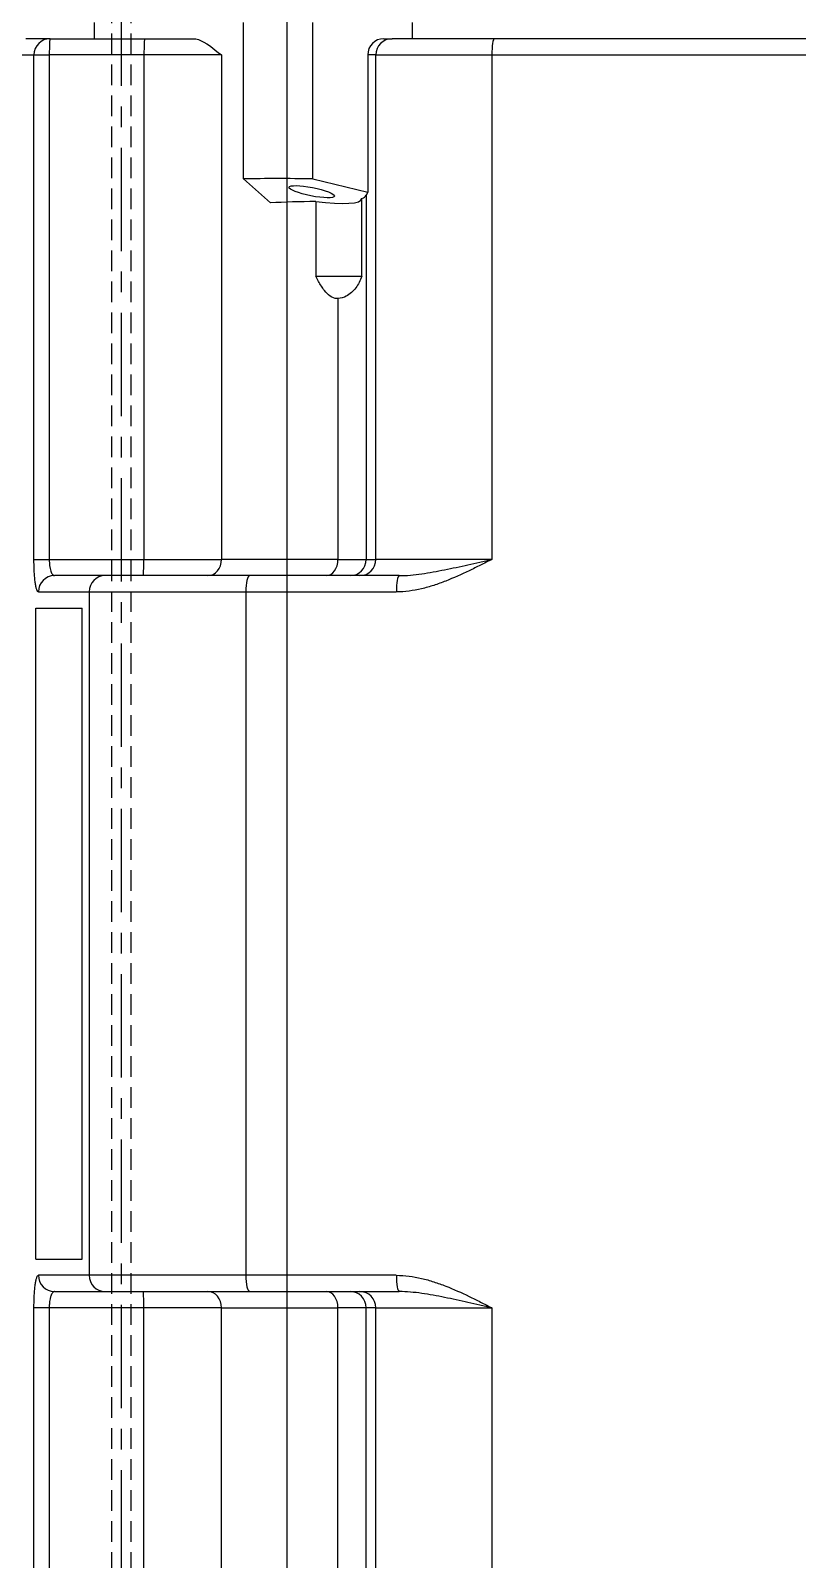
# Model space of a CAD drawing. Header units: inches. Extents: x -883 to 808, y -248 to 1051.
# Drawn here: x -276.26 to -266.97, y 905.94 to 924.44 of the extents above; entities that cross this region are included whole.
import ezdxf

# ---------------------------------------------------------------- set-up
doc = ezdxf.new("R2010")
doc.units = ezdxf.units.IN
doc.header["$MEASUREMENT"] = 0
doc.linetypes.add('CENTER', pattern=[2, 1.25, -0.25, 0.25, -0.25])
doc.linetypes.add('HIDDEN', pattern=[0.375, 0.25, -0.125])
doc.layers.get('0').update_dxf_attribs({"linetype": 'CONTINUOUS'})
doc.layers.add('EQUIPMENT - COMPRESSORS', color=41, linetype='CONTINUOUS')
doc.layers.add('STRUCTUAL', color=8, linetype='CONTINUOUS')

# ---------------------------------------------------------------- blocks, each defined once
blk = doc.blocks.new('A$Cb802d3fd')
for p, q in [((29.145, 30.08), (29.145, 19.689)), ((29.342, 19.659), (29.342, 30.11)), ((29.145, 19.689), (29.145, 18.452)), ((29.342, 19.659), (35.444, 19.659)), ((29.342, 18.256), (29.342, 19.659)), ((35.444, 19.659), (35.444, 18.256)), ((44.499, 19.659), (50.602, 19.659)), ((44.499, 18.256), (44.499, 19.659)), ((28.948, 18.697), (29.145, 18.697)), ((35.641, 18.539), (35.641, 16.727)), ((35.838, 16.681), (35.838, 18.503)), ((44.106, 18.503), (44.106, 16.681)), ((44.302, 16.727), (44.302, 18.539)), ((29.145, 18.35), (29.145, 18.452)), ((35.444, 18.256), (29.342, 18.256)), ((29.342, 18.256), (29.342, 18.157)), ((29.342, 18.157), (31.002, 18.157)), ((30.842, 17.491), (31.002, 18.157)), ((31.002, 18.157), (31.038, 18.139)), ((31.038, 18.139), (35.444, 18.139)), ((35.444, 18.139), (35.444, 18.256)), ((35.444, 17.796), (35.444, 18.139)), ((50.602, 18.256), (44.499, 18.256)), ((44.499, 18.256), (44.499, 18.139)), ((48.905, 18.139), (44.499, 18.139)), ((44.499, 18.139), (44.499, 17.796)), ((32.019, 18.086), (31.078, 18.086)), ((32.019, 17.53), (32.019, 18.086)), ((32.289, 17.796), (35.444, 17.796)), ((35.444, 17.796), (35.444, 16.386)), ((47.655, 17.796), (44.499, 17.796)), ((44.499, 16.386), (44.499, 17.796)), ((30.842, 17.491), (28.948, 17.491)), ((31.114, 17.53), (32.019, 17.53)), ((31.132, 16.979), (30.842, 16.655)), ((30.842, 16.655), (28.948, 16.655)), ((35.641, 16.727), (35.641, 14.976)), ((35.838, 16.681), (44.106, 16.681)), ((35.838, 14.784), (35.838, 16.681)), ((44.106, 16.681), (44.106, 14.784)), ((44.302, 14.976), (44.302, 16.727)), ((29.342, 16.386), (35.444, 16.386)), ((29.342, 16.386), (29.342, 15.447)), ((35.444, 15.447), (35.444, 16.386)), ((50.602, 16.386), (44.499, 16.386)), ((44.499, 16.386), (44.499, 15.447)), ((29.145, 15.458), (29.145, 16.047)), ((29.145, 14.312), (29.145, 15.458)), ((29.342, 15.447), (35.444, 15.447)), ((29.342, 15.447), (29.342, 14.301)), ((35.444, 14.301), (35.444, 15.447)), ((44.499, 15.447), (44.499, 14.301)), ((50.602, 15.447), (44.499, 15.447)), ((28.948, 14.845), (29.145, 14.845)), ((35.641, 14.976), (35.641, 14.365)), ((44.302, 14.365), (44.302, 14.976)), ((35.838, 14.784), (44.106, 14.784)), ((35.838, 14.171), (35.838, 14.784)), ((36.035, 14.138), (36.035, 14.698)), ((43.909, 14.698), (36.035, 14.698)), ((43.909, 14.138), (43.909, 14.698)), ((44.106, 14.784), (44.106, 14.171)), ((29.145, 14.312), (29.145, 14.018)), ((29.342, 14.301), (35.444, 14.301)), ((29.342, 14.116), (29.342, 14.301)), ((35.444, 14.116), (35.444, 14.301)), ((44.499, 14.301), (50.602, 14.301)), ((44.499, 14.301), (44.499, 14.116)), ((35.444, 14.116), (29.342, 14.116)), ((29.342, 13.822), (29.342, 14.116)), ((43.909, 14.138), (36.035, 14.138)), ((50.602, 14.116), (44.499, 14.116))]:
    blk.add_line(p, q)
for centre, major_axis, ratio, start_param, end_param in [((29.342, 19.689), (-0.197, 0), 0.147461, 0, 1.570796), ((35.838, 18.539), (-0.197, 0), 0.180089, 0, 1.570796), ((44.106, 18.539), (0.197, 0), 0.180089, 4.712389, 6.283185), ((29.342, 18.452), (-0.197, 0), 0.996195, 0, 1.570796), ((29.342, 18.35), (-0.197, 0), 0.980827, 0, 1.570796), ((30.796, 16.962), (-0.232, -1.18), 0.182676, 2.864396, 3.090163), ((35.444, 18.06), (0.197, 0), 0.996195, 0, 1.570796), ((35.444, 17.943), (0.197, 0), 0.996195, 0, 1.570796), ((44.499, 18.06), (-0.197, 0), 0.996195, 4.712389, 6.283185), ((44.499, 17.943), (-0.197, 0), 0.996195, 4.712389, 6.283185), ((30.928, 17.298), (-0.154, -0.787), 0.182676, 1.904733, 3.172253), ((35.444, 17.657), (0.197, 0), 0.706067, 0, 1.570796), ((44.499, 17.657), (-0.197, 0), 0.706067, 4.712389, 6.283185), ((33.802, 24.884), (2.17, 11.056), 0.182676, 2.338625, 2.445438), ((33.802, 24.884), (-1.969, -10.033), 0.182676, 5.570357, 5.654949), ((35.838, 16.727), (-0.197, 0), 0.231514, 0, 1.570796), ((44.106, 16.727), (0.197, 0), 0.231514, 4.712389, 6.283185), ((35.444, 16.219), (0.197, 0), 0.846563, 0, 1.570796), ((44.499, 16.219), (-0.197, 0), 0.846563, 4.712389, 6.283185), ((29.342, 15.458), (-0.197, 0), 0.052336, 0, 1.570796), ((35.444, 15.437), (0.197, 0), 0.052336, 0, 1.570796), ((44.499, 15.437), (-0.197, 0), 0.052336, 4.712389, 6.283185), ((35.838, 14.976), (-0.197, 0), 0.972832, 0, 1.570796), ((44.106, 14.976), (0.197, 0), 0.972832, 4.712389, 6.283185), ((29.342, 14.312), (-0.197, 0), 0.052336, 0, 1.570796), ((29.342, 14.312), (-0.197, 0), 0.991678, 0, 1.570796), ((35.838, 14.365), (-0.197, 0), 0.99015, 0, 1.570796), ((44.106, 14.365), (0.197, 0), 0.99015, 4.712389, 6.283185)]:
    blk.add_ellipse(centre, major_axis=major_axis, ratio=ratio, start_param=start_param, end_param=end_param)
blk.add_ellipse((30.996, 17.479), major_axis=(-0.054, -0.275), ratio=0.182676)
for points, knots in [([(35.444, 19.659), (35.456, 19.637), (35.468, 19.614), (35.491, 19.568), (35.503, 19.545), (35.537, 19.476), (35.56, 19.43), (35.627, 19.291), (35.669, 19.197), (35.725, 19.054), (35.743, 19.006), (35.774, 18.908), (35.788, 18.858), (35.812, 18.758), (35.821, 18.708), (35.834, 18.606), (35.838, 18.555), (35.838, 18.503)], [-0.00003952, -0.00003952, -0.00003952, -0.00003952, 0.00193641, 0.00193641, 0.00391234, 0.00391234, 0.00786419, 0.00786419, 0.0157679, 0.0157679, 0.01971976, 0.01971976, 0.02367161, 0.02367161, 0.02762347, 0.02762347, 0.03157532, 0.03157532, 0.03157532, 0.03157532]), ([(35.641, 18.539), (35.641, 18.584), (35.639, 18.629), (35.631, 18.72), (35.625, 18.766), (35.612, 18.857), (35.605, 18.903), (35.588, 18.996), (35.579, 19.042), (35.551, 19.181), (35.531, 19.275), (35.499, 19.418), (35.488, 19.466), (35.472, 19.538), (35.466, 19.562), (35.455, 19.611), (35.45, 19.635), (35.444, 19.659)], [0, 0, 0, 0, 0.00384518, 0.00384518, 0.00769035, 0.00769035, 0.01153553, 0.01153553, 0.01538071, 0.01538071, 0.02307106, 0.02307106, 0.02691624, 0.02691624, 0.02883883, 0.02883883, 0.03076142, 0.03076142, 0.03076142, 0.03076142]), ([(44.106, 18.503), (44.106, 18.555), (44.109, 18.606), (44.123, 18.708), (44.132, 18.758), (44.155, 18.858), (44.169, 18.908), (44.201, 19.006), (44.218, 19.054), (44.274, 19.197), (44.316, 19.291), (44.383, 19.43), (44.406, 19.476), (44.452, 19.568), (44.476, 19.614), (44.499, 19.659)], [0, 0, 0, 0, 0.003956, 0.003956, 0.00791201, 0.00791201, 0.01186801, 0.01186801, 0.01582401, 0.01582401, 0.02373602, 0.02373602, 0.02769202, 0.02769202, 0.03164802, 0.03164802, 0.03164802, 0.03164802]), ([(44.499, 19.659), (44.498, 19.653), (44.497, 19.647), (44.494, 19.635), (44.49, 19.617), (44.48, 19.574), (44.472, 19.538), (44.455, 19.466), (44.445, 19.418), (44.413, 19.275), (44.392, 19.181), (44.364, 19.042), (44.355, 18.996), (44.339, 18.903), (44.331, 18.857), (44.318, 18.766), (44.313, 18.72), (44.305, 18.629), (44.302, 18.584), (44.302, 18.539)], [-0.00004199, -0.00004199, -0.00004199, -0.00004199, 0.00043577, 0.00043577, 0.00091354, 0.00186907, 0.00378012, 0.00378012, 0.00760224, 0.00760224, 0.01524647, 0.01524647, 0.01906858, 0.01906858, 0.02289069, 0.02289069, 0.02671281, 0.02671281, 0.03053492, 0.03053492, 0.03053492, 0.03053492]), ([(32.019, 18.086), (32.07, 18.067), (32.118, 18.043), (32.201, 17.981), (32.237, 17.943), (32.275, 17.868), (32.286, 17.833), (32.289, 17.796)], [4.663594, 4.663594, 4.663594, 4.663594, 5.240522, 5.240522, 5.849506, 5.849506, 6.222184, 6.222184, 6.222184, 6.222184]), ([(32.289, 17.796), (32.289, 17.793), (32.289, 17.789), (32.289, 17.758), (32.279, 17.729), (32.242, 17.677), (32.216, 17.653), (32.158, 17.607), (32.12, 17.584), (32.061, 17.551), (32.04, 17.54), (32.019, 17.53)], [-10.312526, -10.312526, -10.312526, -10.312526, -10.275181, -10.275181, -9.97569, -9.97569, -9.6762, -9.6762, -9.306054, -9.306054, -9.122282, -9.122282, -9.122282, -9.122282]), ([(29.145, 16.047), (29.145, 16.066), (29.149, 16.087), (29.184, 16.194), (29.26, 16.285), (29.342, 16.385), (29.342, 16.385), (29.342, 16.386)], [5.815178, 5.815178, 5.815178, 5.815178, 6.234815, 6.234815, 7.79205, 7.79205, 7.794404, 7.794404, 7.794404, 7.794404]), ([(35.444, 14.301), (35.458, 14.301), (35.471, 14.302), (35.497, 14.303), (35.51, 14.305), (35.528, 14.307), (35.534, 14.308), (35.545, 14.31), (35.551, 14.311), (35.567, 14.315), (35.577, 14.317), (35.595, 14.323), (35.603, 14.327), (35.617, 14.334), (35.622, 14.337), (35.632, 14.345), (35.635, 14.349), (35.64, 14.357), (35.641, 14.361), (35.641, 14.365)], [0, 0, 0, 0, 0.001020366, 0.001020366, 0.002040732, 0.002040732, 0.002550915, 0.002550915, 0.003061098, 0.003061098, 0.004081465, 0.004081465, 0.005101831, 0.005101831, 0.006122197, 0.006122197, 0.007142563, 0.007142563, 0.008162929, 0.008162929, 0.008162929, 0.008162929]), ([(44.302, 14.365), (44.302, 14.361), (44.304, 14.357), (44.306, 14.353), (44.306, 14.353), (44.306, 14.353), (44.306, 14.353), (44.307, 14.351), (44.309, 14.348), (44.311, 14.346), (44.313, 14.345), (44.314, 14.343), (44.317, 14.341), (44.317, 14.341), (44.317, 14.341), (44.317, 14.34), (44.322, 14.337), (44.327, 14.333), (44.334, 14.33), (44.334, 14.33), (44.335, 14.33), (44.335, 14.329), (44.342, 14.326), (44.349, 14.323), (44.358, 14.32), (44.358, 14.32), (44.359, 14.32), (44.36, 14.32), (44.363, 14.319), (44.368, 14.317), (44.372, 14.316), (44.373, 14.316), (44.373, 14.316), (44.374, 14.316), (44.378, 14.314), (44.383, 14.313), (44.387, 14.312), (44.388, 14.312), (44.389, 14.312), (44.389, 14.312), (44.4, 14.31), (44.41, 14.308), (44.422, 14.306), (44.422, 14.306), (44.423, 14.306), (44.423, 14.306), (44.429, 14.305), (44.436, 14.305), (44.442, 14.304), (44.448, 14.303), (44.454, 14.303), (44.46, 14.303), (44.46, 14.303), (44.46, 14.303), (44.461, 14.302), (44.473, 14.302), (44.486, 14.301), (44.499, 14.301)], [0, 0, 0, 0, 0.001017998, 0.001017998, 0.001017998, 0.001044289, 0.001044289, 0.001044289, 0.001564897, 0.001564897, 0.001564897, 0.002035995, 0.002035995, 0.002035995, 0.002083758, 0.002083758, 0.002083758, 0.003053993, 0.003053993, 0.003053993, 0.003115396, 0.003115396, 0.003115396, 0.004071991, 0.004071991, 0.004071991, 0.004138008, 0.004138008, 0.004138008, 0.00458099, 0.00458099, 0.00458099, 0.004645501, 0.004645501, 0.004645501, 0.005089988, 0.005089988, 0.005089988, 0.0051506, 0.0051506, 0.0051506, 0.006107986, 0.006107986, 0.006107986, 0.006154364, 0.006154364, 0.006154364, 0.006653262, 0.006653262, 0.006653262, 0.007125984, 0.007125984, 0.007125984, 0.007150937, 0.007150937, 0.007150937, 0.008143981, 0.008143981, 0.008143981, 0.008143981]), ([(35.838, 14.171), (35.838, 14.167), (35.835, 14.163), (35.831, 14.16), (35.828, 14.158), (35.825, 14.156), (35.821, 14.155), (35.818, 14.153), (35.813, 14.151), (35.809, 14.149), (35.799, 14.146), (35.787, 14.143), (35.773, 14.14), (35.773, 14.14), (35.773, 14.14), (35.773, 14.14), (35.759, 14.137), (35.742, 14.134), (35.724, 14.132), (35.724, 14.132), (35.724, 14.132), (35.724, 14.132), (35.706, 14.129), (35.686, 14.127), (35.665, 14.125), (35.665, 14.125), (35.665, 14.125), (35.665, 14.125), (35.654, 14.124), (35.643, 14.123), (35.632, 14.123), (35.632, 14.123), (35.631, 14.123), (35.631, 14.123), (35.62, 14.122), (35.608, 14.121), (35.597, 14.12), (35.597, 14.12), (35.596, 14.12), (35.596, 14.12), (35.573, 14.119), (35.548, 14.118), (35.522, 14.117), (35.497, 14.117), (35.471, 14.116), (35.444, 14.116)], [0, 0, 0, 0, 0.001976, 0.001976, 0.001976, 0.00296399, 0.00296399, 0.00296399, 0.00395199, 0.00395199, 0.00395199, 0.00592799, 0.00592799, 0.00592799, 0.00594078, 0.00594078, 0.00594078, 0.00790398, 0.00790398, 0.00790398, 0.00791793, 0.00791793, 0.00791793, 0.00987998, 0.00987998, 0.00987998, 0.00989296, 0.00989296, 0.00989296, 0.01086798, 0.01086798, 0.01086798, 0.01087968, 0.01087968, 0.01087968, 0.01185597, 0.01185597, 0.01185597, 0.01186599, 0.01186599, 0.01186599, 0.01383197, 0.01383197, 0.01383197, 0.01580796, 0.01580796, 0.01580796, 0.01580796]), ([(44.499, 14.116), (44.473, 14.116), (44.447, 14.117), (44.422, 14.117), (44.409, 14.118), (44.397, 14.118), (44.384, 14.119), (44.372, 14.119), (44.359, 14.12), (44.347, 14.12), (44.347, 14.12), (44.347, 14.12), (44.347, 14.12), (44.323, 14.122), (44.301, 14.123), (44.279, 14.125), (44.279, 14.125), (44.279, 14.125), (44.279, 14.125), (44.268, 14.126), (44.258, 14.127), (44.248, 14.128), (44.248, 14.128), (44.248, 14.128), (44.248, 14.128), (44.238, 14.13), (44.229, 14.131), (44.22, 14.132), (44.22, 14.132), (44.219, 14.132), (44.219, 14.132), (44.201, 14.134), (44.185, 14.137), (44.171, 14.14), (44.171, 14.14), (44.171, 14.14), (44.171, 14.14), (44.157, 14.143), (44.145, 14.146), (44.135, 14.149), (44.13, 14.151), (44.126, 14.153), (44.122, 14.154), (44.119, 14.156), (44.116, 14.158), (44.113, 14.16), (44.108, 14.163), (44.106, 14.167), (44.106, 14.171)], [0, 0, 0, 0, 0.00197032, 0.00197032, 0.00197032, 0.00295576, 0.00295576, 0.00295576, 0.00394144, 0.00394144, 0.00394144, 0.00395139, 0.00395139, 0.00395139, 0.00591418, 0.00591418, 0.00591418, 0.00592709, 0.00592709, 0.00592709, 0.00690125, 0.00690125, 0.00690125, 0.00691494, 0.00691494, 0.00691494, 0.00788885, 0.00788885, 0.00788885, 0.00790279, 0.00790279, 0.00790279, 0.00986566, 0.00986566, 0.00986566, 0.00987849, 0.00987849, 0.00987849, 0.01184436, 0.01184436, 0.01184436, 0.01283429, 0.01283429, 0.01283429, 0.01382457, 0.01382457, 0.01382457, 0.01580558, 0.01580558, 0.01580558, 0.01580558])]:
    blk.add_open_spline(points, degree=3, knots=knots)

msp = doc.modelspace()

# ---------------------------------------------------------------- linework, layer by layer
at = {"layer": 'STRUCTUAL', "linetype": 'HIDDEN'}
for p, q in [((-275.27469, 1000.90275), (-275.27469, 797.91784)), ((-275.03969, 1000.90275), (-275.03969, 797.91784))]:
    msp.add_line(p, q, dxfattribs=at)
at = {"layer": 'STRUCTUAL', "linetype": 'CENTER'}
msp.add_line((-275.15719, 1001.02025), (-275.15719, 797.91784), dxfattribs=at)
at = {"layer": 'STRUCTUAL'}
msp.add_line((-273.15219, 999.01525), (-273.15219, 800.30034), dxfattribs=at)

# ---------------------------------------------------------------- block references
at = {"layer": 'EQUIPMENT - COMPRESSORS', "rotation": 270}
msp.add_blockref('A$Cb802d3fd', (-290.33007, 953.48357), dxfattribs=at)

doc.saveas('drawing.dxf')
